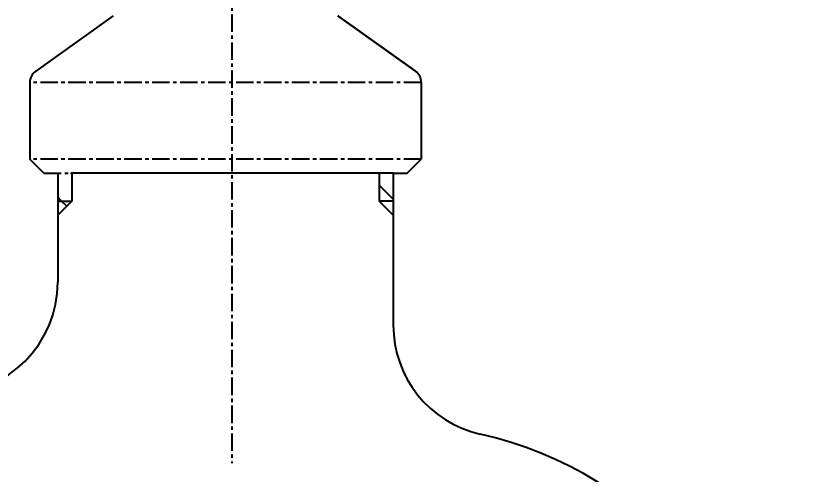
# Model space of a CAD drawing. Header units: millimetres. Extents: x 2274 to 2571, y 1382 to 1592.
# Drawn here: x 2413.5 to 2470.5, y 1491.5 to 1524.3 of the extents above; entities that cross this region are included whole.
import ezdxf

# ---------------------------------------------------------------- set-up
doc = ezdxf.new("R2010")
doc.units = ezdxf.units.MM
doc.linetypes.add('CENTER', pattern=[2, 1.25, -0.25, 0.25, -0.25])
doc.linetypes.add('HIDDEN', pattern=[0.375, 0.25, -0.125])
for name, color, linetype in [('1', 4, 'HIDDEN'), ('2', 1, 'CENTER'), ('4', 3, 'Continuous'), ('DEF_LAYER_ROUND_FEAT', 7, 'Continuous')]:
    doc.layers.add(name, color=color, linetype=linetype)
doc.styles.get("Standard").update_dxf_attribs({"font": 'arial.ttf'})
doc.dimstyles.new('STANDARD$0', dxfattribs={"dimtxt": 2.5, "dimasz": 2.5, "dimexe": 1, "dimexo": 0.5, "dimgap": 0.5, "dimtad": 1, "dimtih": 1, "dimtoh": 1, "dimdec": 1, "dimdsep": 46, "dimtxsty": 'Standard', "dimcen": 0, "dimclrd": 2, "dimclre": 2, "dimclrt": 4, "dimadec": 0, "dimazin": 0, "dimtfac": 1, "dimtdec": 1, "dimtmove": 1, "dimatfit": 3, "dimfxl": 1, "dimtolj": 1, "dimarcsym": 0})

# ---------------------------------------------------------------- blocks, each defined once
blk = doc.blocks.new('*D27')
at = {"color": 2, "lineweight": -2, "transparency": 16777216}
for p, q in [((2429.921, 1551.4), (2487.038, 1551.4)), ((2485.788, 1548.9), (2485.788, 1509.744)), ((2485.788, 1466.025), (2485.788, 1505.18)), ((2450.188, 1463.525), (2487.038, 1463.525))]:
    blk.add_line(p, q, dxfattribs=at)
at = {"color": 2, "transparency": 16777216}
for points in [[(2485.372, 1548.9), (2486.205, 1548.9), (2485.788, 1551.4)], [(2485.372, 1466.025), (2486.205, 1466.025), (2485.788, 1463.525)]]:
    blk.add_solid(points, dxfattribs=at)
at = {"layer": 'DEFPOINTS', "color": 0, "transparency": 16777216}
for p in [(2428.921, 1551.4), (2485.788, 1551.4), (2449.188, 1463.525)]:
    blk.add_point(p, dxfattribs=at)
at = {"color": 4, "transparency": 16777216, "insert": (2485.788, 1507.462), "char_height": 3, "attachment_point": 5}
blk.add_mtext('85', dxfattribs=at)

msp = doc.modelspace()

# ---------------------------------------------------------------- linework, layer by layer
at = {"color": 7, "linetype": 'Continuous'}
for p, q in [((2420.417, 1524.296), (2414.878, 1520.34)), ((2436.503, 1524.296), (2442.041, 1520.34)), ((2414.46, 1519.527), (2414.46, 1514.041)), ((2442.46, 1519.527), (2442.46, 1514.041)), ((2415.46, 1513.041), (2414.46, 1514.041)), ((2441.46, 1513.041), (2442.46, 1514.041))]:
    msp.add_line(p, q, dxfattribs=at)
at = {"color": 0, "linetype": 'ByBlock'}
for p, q in [((2416.46, 1513.041), (2416.46, 1505.241)), ((2440.46, 1513.041), (2440.46, 1502.157))]:
    msp.add_line(p, q, dxfattribs=at)
msp.add_arc((2408.46, 1505.241), 8, 270, 0, dxfattribs=at)
at = {"color": 0}
for centre, radius, start, end in [((2448.46, 1502.157), 8, 180, 257.0442), ((2440.276, 1466.587), 28.5, 5, 77.0442)]:
    msp.add_arc(centre, radius, start, end, dxfattribs=at)
at = {"layer": '1', "color": 1, "linetype": 'CENTER'}
msp.add_line((2428.921, 1556.4), (2428.921, 1492.272), dxfattribs=at)
at = {"layer": '2', "color": 0}
for p, q in [((2442.46, 1519.527), (2414.46, 1519.527)), ((2442.46, 1514.041), (2414.46, 1514.041)), ((2442.46, 1514.041), (2414.46, 1514.041)), ((2415.46, 1513.041), (2417.46, 1513.041)), ((2440.46, 1513.041), (2417.381, 1513.041)), ((2439.46, 1513.041), (2417.381, 1513.041)), ((2440.46, 1513.041), (2441.46, 1513.041))]:
    msp.add_line(p, q, dxfattribs=at)
at = {"layer": '4', "color": 5, "linetype": 'ByBlock'}
for p, q in [((2417.46, 1512.963), (2417.381, 1513.041)), ((2440.46, 1511.176), (2439.46, 1512.176)), ((2416.73, 1511.041), (2416.46, 1511.311)), ((2417.095, 1510.676), (2416.73, 1511.041))]:
    msp.add_line(p, q, dxfattribs=at)
at = {"layer": '4', "color": 3, "linetype": 'ByBlock'}
for p, q in [((2417.46, 1513.041), (2417.46, 1511.041)), ((2439.46, 1513.041), (2439.46, 1511.041)), ((2417.46, 1511.041), (2416.46, 1510.041)), ((2439.46, 1511.041), (2440.46, 1510.041))]:
    msp.add_line(p, q, dxfattribs=at)
at = {"layer": '4', "color": 0, "linetype": 'ByBlock'}
for p, q in [((2416.46, 1511.041), (2417.46, 1511.041)), ((2440.46, 1511.041), (2439.46, 1511.041))]:
    msp.add_line(p, q, dxfattribs=at)
at = {"layer": 'DEF_LAYER_ROUND_FEAT', "color": 7, "linetype": 'Continuous'}
msp.add_line((2442.041, 1520.34), (2436.503, 1524.296), dxfattribs=at)
for centre, start, end in [((2415.46, 1519.527), 125.5377, 180), ((2441.46, 1519.527), 0, 54.4623)]:
    msp.add_arc(centre, 1, start, end, dxfattribs=at)

# ---------------------------------------------------------------- dimensions: what is measured, and where the dimension line sits
dim = msp.add_linear_dim(base=(2485.788, 1551.4), p1=(2449.188, 1463.525), p2=(2428.921, 1551.4), angle=90, text='85', dimstyle='STANDARD$0', override={"dimtxt": 3, "dimexe": 1.25, "dimexo": 1, "dimgap": 0.75, "dimcen": 2.5, "dimtm": 1e-09, "dimtolj": 0})
dim.commit()
dim.dimension.update_dxf_attribs({"geometry": '*D27', "text_midpoint": (2485.788, 1507.462)})

doc.saveas('drawing.dxf')
